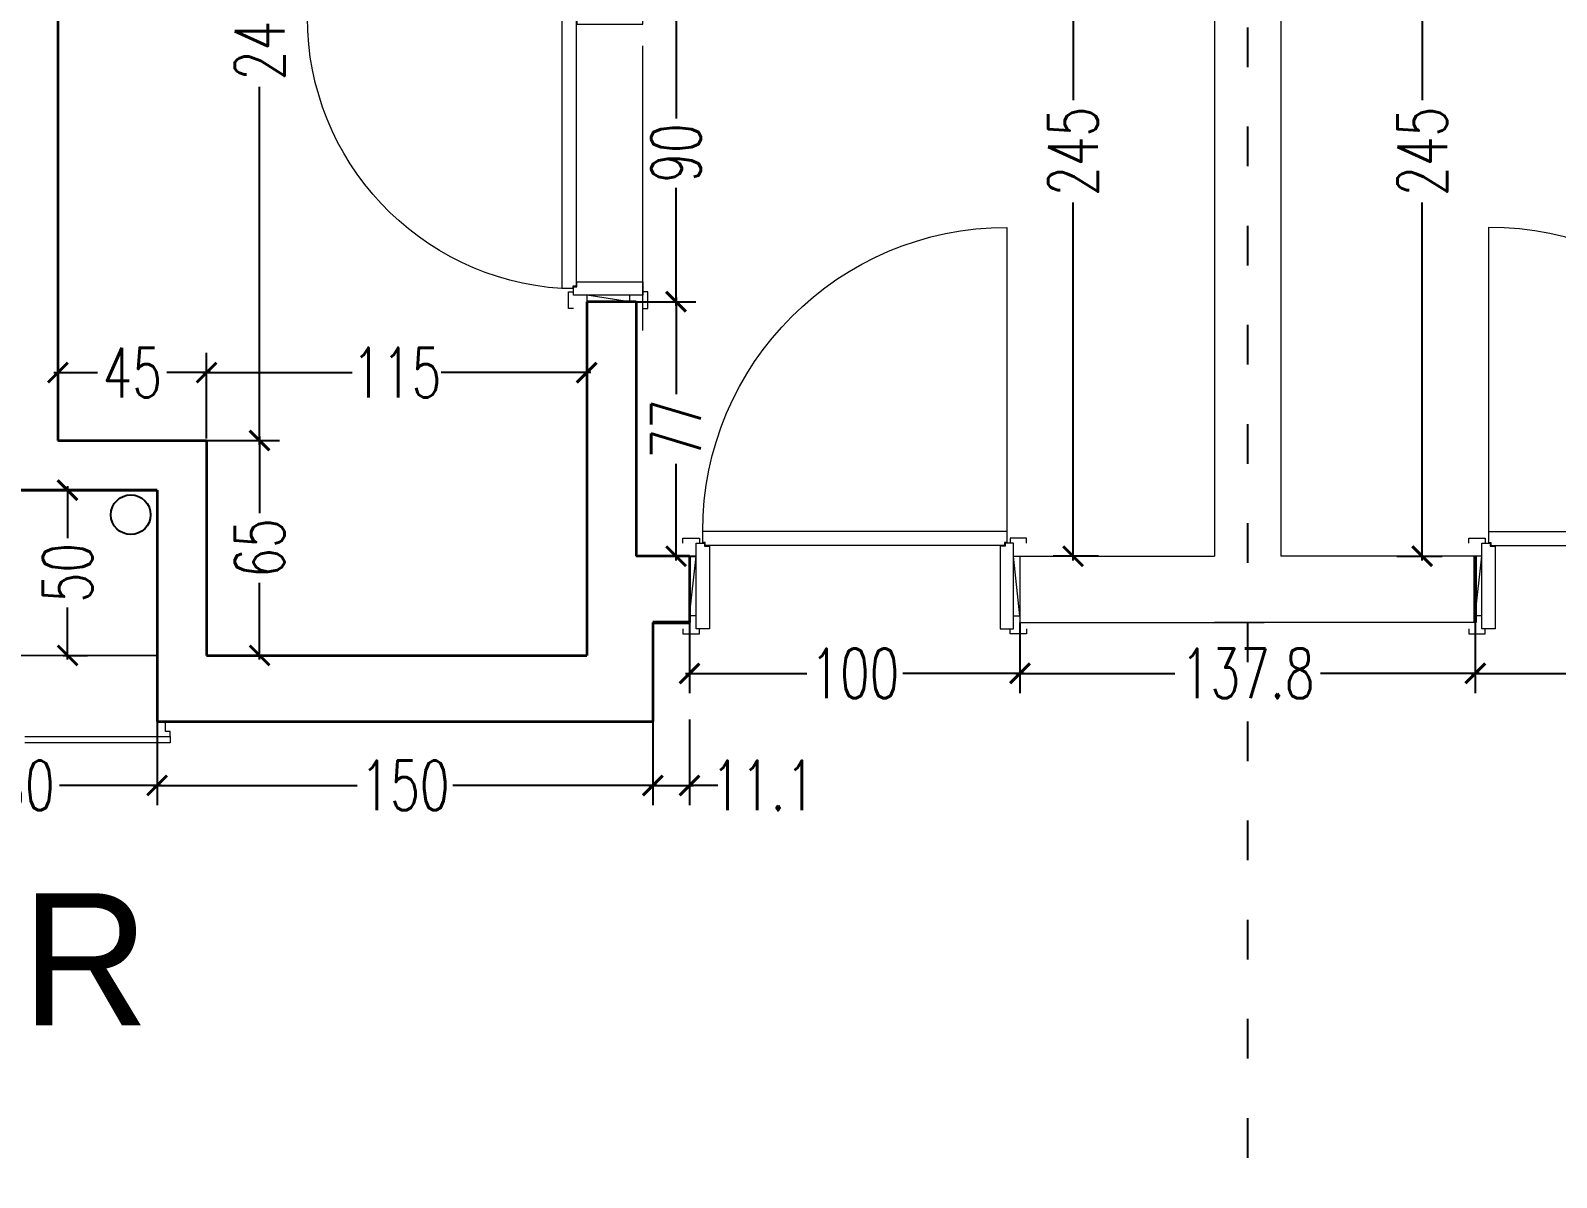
# Model space of a CAD drawing. Header units: centimetres. Extents: x -3207095 to 15275363, y -32656 to 4798027.
# Drawn here: x 699921.8 to 700383.5, y 4438881.6 to 4439228.7 of the extents above; entities that cross this region are included whole.
import ezdxf

# ---------------------------------------------------------------- set-up
doc = ezdxf.new("R2010")
doc.units = ezdxf.units.CM
doc.linetypes.add('ACAD_ISO03W100', pattern=[30, 12, -18])
doc.linetypes.add('DUZ', pattern=[500, 500])
doc.layers.get('0').update_dxf_attribs({"color": 1, "linetype": 'DUZ'})
doc.layers.add('DIM', color=1, linetype='DUZ')
doc.layers.add('TESİSAT', color=57, linetype='Continuous')
for name, color, linetype, lineweight in [('DUV', 220, 'Continuous', 50), ('DUVAR', 7, 'Continuous', 35), ('iç duvar', 7, 'Continuous', 50), ('KAPEN', 151, 'Continuous', 9)]:
    doc.layers.add(name, color=color, linetype=linetype, lineweight=lineweight)
doc.styles.add('DIM', font='ROMANSTW.SHX', dxfattribs={"width": 0.7})
doc.dimstyles.new('1_100', dxfattribs={"dimtxt": 15, "dimasz": 6, "dimexe": 6, "dimexo": 0, "dimgap": 2, "dimtad": 0, "dimdec": 1, "dimzin": 11, "dimdsep": 46, "dimtxsty": 'DIM', "dimblk": 'ARCHTICK', "dimcen": 3, "dimdle": 1.25, "dimclrt": 2, "dimadec": 0, "dimazin": 0, "dimtfac": 1.25, "dimtdec": 1, "dimtix": 1, "dimtofl": 0, "dimtmove": 1, "dimatfit": 3, "dimldrblk": 'ARCHTICK', "dimfxl": 20, "dimfxlon": 1, "dimtolj": 1, "dimtzin": 0, "dimarcsym": 0})

# ---------------------------------------------------------------- blocks, each defined once
blk = doc.blocks.new('K210')
for p, q in [((0.04, 0.985), (0.04, 0.032)), ((0.96, 0.032), (0.96, 0.065)), ((0.04, 0.032), (0.047, 0.032)), ((0.047, 0.032), (0.047, 0.022)), ((0.047, 0.022), (0.953, 0.022)), ((0.953, 0.032), (0.96, 0.032)), ((0.953, 0.022), (0.953, 0.032))]:
    blk.add_line(p, q)
for points in [[(0.04, 0.065), (0.96, 0.065)], [(-0.02, 0.03), (-0.02, 0.045), (0.03, 0.045), (0.03, 0.03)], [(1.02, 0.03), (1.02, 0.045), (0.97, 0.045), (0.97, 0.03)], [(0.02, -0.19), (0, -0.19), (0.02, -0.01), (0, -0.01)], [(0.98, -0.19), (1, -0.19), (0.98, -0.01), (1, -0.01)], [(-0.02, -0.23), (-0.02, -0.245), (0.03, -0.245), (0.03, -0.23)], [(1.02, -0.23), (1.02, -0.245), (0.97, -0.245), (0.97, -0.23)]]:
    blk.add_lwpolyline(points)
for points in [[(0.02, 0.03), (0.045, 0.03), (0.045, 0.02), (0.06, 0.02), (0.06, -0.23), (0.02, -0.23)], [(0.98, 0.03), (0.955, 0.03), (0.955, 0.02), (0.94, 0.02), (0.94, -0.23), (0.98, -0.23)]]:
    blk.add_lwpolyline(points, close=True)
blk.add_arc((0.04, 0.065), 0.92, 0, 90)
blk = doc.blocks.new('new block')
at = {"layer": 'KAPEN'}
for p, q in [((105202.0528, 48261.8596), (105202.0198, 48261.8596)), ((105202.0528, 48261.8526), (105202.0528, 48261.8596)), ((105202.0628, 48261.8526), (105202.0528, 48261.8526)), ((105202.0628, 48261.0466), (105202.0628, 48261.8526)), ((105201.2498, 48261.0396), (105202.0528, 48261.0396)), ((105202.0528, 48261.0466), (105202.0628, 48261.0466)), ((105202.0528, 48261.0396), (105202.0528, 48261.0466))]:
    blk.add_line(p, q, dxfattribs=at)
for points in [[(105202.0548, 48261.9196), (105202.0398, 48261.9196), (105202.0398, 48261.8696), (105202.0548, 48261.8696)], [(105202.2248, 48261.8796), (105202.2248, 48261.8996), (105202.0948, 48261.8796), (105202.0948, 48261.8996)], [(105202.2648, 48261.9196), (105202.2798, 48261.9196), (105202.2798, 48261.8696), (105202.2648, 48261.8696)], [(105202.0198, 48261.0396), (105202.0198, 48261.8596)], [(105202.0548, 48260.9796), (105202.0398, 48260.9796), (105202.0398, 48261.0296), (105202.0548, 48261.0296)], [(105202.2248, 48261.0196), (105202.2248, 48260.9996), (105202.0948, 48261.0196), (105202.0948, 48260.9996)], [(105202.2648, 48260.9796), (105202.2798, 48260.9796), (105202.2798, 48261.0296), (105202.2648, 48261.0296)]]:
    blk.add_lwpolyline(points, dxfattribs=at)
for points in [[(105202.0548, 48261.8796), (105202.0548, 48261.8546), (105202.0648, 48261.8546), (105202.0648, 48261.8396), (105202.2648, 48261.8396), (105202.2648, 48261.8796)], [(105202.0548, 48261.0196), (105202.0548, 48261.0446), (105202.0648, 48261.0446), (105202.0648, 48261.0596), (105202.2648, 48261.0596), (105202.2648, 48261.0196)]]:
    blk.add_lwpolyline(points, close=True, dxfattribs=at)
blk.add_arc((105202.0715, 48261.0396), 0.8216, 93.6023, 180, dxfattribs=at)
blk = doc.blocks.new('_ArchTick')
at = {"color": 0, "linetype": 'ByBlock', "const_width": 0.15}
blk.add_lwpolyline([(-0.5, -0.5), (0.5, 0.5)], dxfattribs=at)
blk = doc.blocks.new('*D5460')
at = {"layer": 'Defpoints', "color": 0, "linetype": 'Continuous', "lineweight": 5, "transparency": 16777216}
for p in [(700237.27, 4439314.58), (700244.96, 4439314.58), (700244.96, 4439069.58)]:
    blk.add_point(p, dxfattribs=at)
at = {"layer": 'DIM', "color": 0, "linetype": 'Continuous', "lineweight": -2, "transparency": 16777216}
for p, q in [((700244.96, 4439314.58), (700231.27, 4439314.58)), ((700237.27, 4439315.83), (700237.27, 4439207.58)), ((700237.27, 4439068.33), (700237.27, 4439176.58)), ((700244.96, 4439069.58), (700231.27, 4439069.58))]:
    blk.add_line(p, q, dxfattribs=at)
at = {"layer": 'DIM', "color": 0, "linetype": 'Continuous', "lineweight": -2, "transparency": 16777216, "xscale": 6, "yscale": 6, "zscale": 6}
for p, rotation in [((700237.27, 4439314.58), 90), ((700237.27, 4439069.58), 270)]:
    blk.add_blockref('_ArchTick', p, dxfattribs=dict(at, rotation=rotation))
at = {"layer": 'DIM', "color": 2, "linetype": 'Continuous', "lineweight": 5, "transparency": 16777216, "insert": (700237.27, 4439192.08), "char_height": 15, "attachment_point": 5, "rotation": 90, "style": 'DIM'}
blk.add_mtext('\\A1;245', dxfattribs=at)
blk = doc.blocks.new('*D5465')
at = {"layer": 'Defpoints', "color": 0, "linetype": 'Continuous', "lineweight": 5, "transparency": 16777216}
for p in [(700105.1, 4439146.58), (700117.14, 4439146.58), (700105.1, 4439069.58)]:
    blk.add_point(p, dxfattribs=at)
at = {"layer": 'DIM', "color": 0, "linetype": 'Continuous', "lineweight": -2, "transparency": 16777216}
for p, q in [((700105.1, 4439146.58), (700123.14, 4439146.58)), ((700117.14, 4439147.83), (700117.14, 4439118.58)), ((700117.14, 4439068.33), (700117.14, 4439097.58)), ((700105.1, 4439069.58), (700123.14, 4439069.58))]:
    blk.add_line(p, q, dxfattribs=at)
at = {"layer": 'DIM', "color": 0, "linetype": 'Continuous', "lineweight": -2, "transparency": 16777216, "xscale": 6, "yscale": 6, "zscale": 6}
for p, rotation in [((700117.14, 4439146.58), 90), ((700117.14, 4439069.58), 270)]:
    blk.add_blockref('_ArchTick', p, dxfattribs=dict(at, rotation=rotation))
at = {"layer": 'DIM', "color": 2, "linetype": 'Continuous', "lineweight": 5, "transparency": 16777216, "insert": (700117.14, 4439108.08), "char_height": 15, "attachment_point": 5, "rotation": 90, "style": 'DIM'}
blk.add_mtext('\\A1;77', dxfattribs=at)
blk = doc.blocks.new('*D5466')
at = {"layer": 'Defpoints', "color": 0, "linetype": 'Continuous', "lineweight": 5, "transparency": 16777216}
for p in [(700105.1, 4439236.58), (700117.14, 4439236.58), (700105.1, 4439146.58)]:
    blk.add_point(p, dxfattribs=at)
at = {"layer": 'DIM', "color": 0, "linetype": 'Continuous', "lineweight": -2, "transparency": 16777216}
for p, q in [((700105.1, 4439236.58), (700123.14, 4439236.58)), ((700117.14, 4439237.83), (700117.14, 4439202.08)), ((700117.14, 4439145.33), (700117.14, 4439181.08)), ((700105.1, 4439146.58), (700123.14, 4439146.58))]:
    blk.add_line(p, q, dxfattribs=at)
at = {"layer": 'DIM', "color": 0, "linetype": 'Continuous', "lineweight": -2, "transparency": 16777216, "xscale": 6, "yscale": 6, "zscale": 6}
for p, rotation in [((700117.14, 4439236.58), 90), ((700117.14, 4439146.58), 270)]:
    blk.add_blockref('_ArchTick', p, dxfattribs=dict(at, rotation=rotation))
at = {"layer": 'DIM', "color": 2, "linetype": 'Continuous', "lineweight": 5, "transparency": 16777216, "insert": (700117.14, 4439191.58), "char_height": 15, "attachment_point": 5, "rotation": 90, "style": 'DIM'}
blk.add_mtext('\\A1;90', dxfattribs=at)
blk = doc.blocks.new('*D5474')
at = {"layer": 'Defpoints', "color": 0, "linetype": 'Continuous', "lineweight": 5, "transparency": 16777216}
for p in [(700335.24, 4439314.58), (700342.92, 4439314.58), (700335.24, 4439069.58)]:
    blk.add_point(p, dxfattribs=at)
at = {"layer": 'DIM', "color": 0, "linetype": 'Continuous', "lineweight": -2, "transparency": 16777216}
for p, q in [((700335.24, 4439314.58), (700348.92, 4439314.58)), ((700342.92, 4439315.83), (700342.92, 4439207.58)), ((700342.92, 4439068.33), (700342.92, 4439176.58)), ((700335.24, 4439069.58), (700348.92, 4439069.58))]:
    blk.add_line(p, q, dxfattribs=at)
at = {"layer": 'DIM', "color": 0, "linetype": 'Continuous', "lineweight": -2, "transparency": 16777216, "xscale": 6, "yscale": 6, "zscale": 6}
for p, rotation in [((700342.92, 4439314.58), 90), ((700342.92, 4439069.58), 270)]:
    blk.add_blockref('_ArchTick', p, dxfattribs=dict(at, rotation=rotation))
at = {"layer": 'DIM', "color": 2, "linetype": 'Continuous', "lineweight": 5, "transparency": 16777216, "insert": (700342.92, 4439192.08), "char_height": 15, "attachment_point": 5, "rotation": 90, "style": 'DIM'}
blk.add_mtext('\\A1;245', dxfattribs=at)
blk = doc.blocks.new('*D5030')
at = {"layer": 'Defpoints', "color": 0, "linetype": 'Continuous', "lineweight": 5, "transparency": 16777216}
for p in [(699880.1, 4439019.58), (699960.1, 4439019.58), (699960.1, 4439000.23)]:
    blk.add_point(p, dxfattribs=at)
at = {"layer": 'DIM', "color": 0, "linetype": 'Continuous', "lineweight": -2, "transparency": 16777216}
for p, q in [((699880.1, 4439019.58), (699880.1, 4438994.23)), ((699960.1, 4439019.58), (699960.1, 4438994.23)), ((699878.85, 4439000.23), (699909.6, 4439000.23)), ((699961.35, 4439000.23), (699930.6, 4439000.23))]:
    blk.add_line(p, q, dxfattribs=at)
at = {"layer": 'DIM', "color": 0, "linetype": 'Continuous', "lineweight": -2, "transparency": 16777216, "xscale": 6, "yscale": 6, "zscale": 6, "rotation": 180}
blk.add_blockref('_ArchTick', (699880.1, 4439000.23), dxfattribs=at)
at = {"layer": 'DIM', "color": 0, "linetype": 'Continuous', "lineweight": -2, "transparency": 16777216, "xscale": 6, "yscale": 6, "zscale": 6}
blk.add_blockref('_ArchTick', (699960.1, 4439000.23), dxfattribs=at)
at = {"layer": 'DIM', "color": 2, "linetype": 'Continuous', "lineweight": 5, "transparency": 16777216, "insert": (699920.1, 4439000.23), "char_height": 15, "attachment_point": 5, "style": 'DIM'}
blk.add_mtext('\\A1;80', dxfattribs=at)
blk = doc.blocks.new('*D5031')
at = {"layer": 'Defpoints', "color": 0, "linetype": 'Continuous', "lineweight": 5, "transparency": 16777216}
for p in [(699960.1, 4439019.58), (700110.1, 4439019.58), (700110.1, 4439000.23)]:
    blk.add_point(p, dxfattribs=at)
at = {"layer": 'DIM', "color": 0, "linetype": 'Continuous', "lineweight": -2, "transparency": 16777216}
for p, q in [((699960.1, 4439019.58), (699960.1, 4438994.23)), ((700110.1, 4439019.58), (700110.1, 4438994.23)), ((699958.85, 4439000.23), (700020.6, 4439000.23)), ((700111.35, 4439000.23), (700049.6, 4439000.23))]:
    blk.add_line(p, q, dxfattribs=at)
at = {"layer": 'DIM', "color": 0, "linetype": 'Continuous', "lineweight": -2, "transparency": 16777216, "xscale": 6, "yscale": 6, "zscale": 6, "rotation": 180}
blk.add_blockref('_ArchTick', (699960.1, 4439000.23), dxfattribs=at)
at = {"layer": 'DIM', "color": 0, "linetype": 'Continuous', "lineweight": -2, "transparency": 16777216, "xscale": 6, "yscale": 6, "zscale": 6}
blk.add_blockref('_ArchTick', (700110.1, 4439000.23), dxfattribs=at)
at = {"layer": 'DIM', "color": 2, "linetype": 'Continuous', "lineweight": 5, "transparency": 16777216, "insert": (700035.1, 4439000.23), "char_height": 15, "attachment_point": 5, "style": 'DIM'}
blk.add_mtext('\\A1;150', dxfattribs=at)
blk = doc.blocks.new('*D5032')
at = {"layer": 'Defpoints', "color": 0, "linetype": 'Continuous', "lineweight": 5, "transparency": 16777216}
for p in [(700110.1, 4439027.93), (700121.21, 4439028.13), (700121.21, 4439000.23)]:
    blk.add_point(p, dxfattribs=at)
at = {"layer": 'DIM', "color": 0, "linetype": 'Continuous', "lineweight": -2, "transparency": 16777216}
for p, q in [((700110.1, 4439020.23), (700110.1, 4438994.23)), ((700121.21, 4439020.23), (700121.21, 4438994.23)), ((700108.85, 4439000.23), (700122.46, 4439000.23)), ((700129.75, 4439000.23), (700121.21, 4439000.23))]:
    blk.add_line(p, q, dxfattribs=at)
at = {"layer": 'DIM', "color": 0, "linetype": 'Continuous', "lineweight": -2, "transparency": 16777216, "xscale": 6, "yscale": 6, "zscale": 6, "rotation": 180}
blk.add_blockref('_ArchTick', (700110.1, 4439000.23), dxfattribs=at)
at = {"layer": 'DIM', "color": 0, "linetype": 'Continuous', "lineweight": -2, "transparency": 16777216, "xscale": 6, "yscale": 6, "zscale": 6}
blk.add_blockref('_ArchTick', (700121.21, 4439000.23), dxfattribs=at)
at = {"layer": 'DIM', "color": 2, "linetype": 'Continuous', "lineweight": 5, "transparency": 16777216, "insert": (700143.5, 4439000.23), "char_height": 15, "attachment_point": 5, "style": 'DIM'}
blk.add_mtext('\\A1;11.1', dxfattribs=at)
blk = doc.blocks.new('*D5033')
at = {"layer": 'Defpoints', "color": 0, "linetype": 'Continuous', "lineweight": 5, "transparency": 16777216}
for p in [(700221.21, 4439049.58), (700358.99, 4439049.58), (700221.21, 4439034.13)]:
    blk.add_point(p, dxfattribs=at)
at = {"layer": 'DIM', "color": 0, "linetype": 'Continuous', "lineweight": -2, "transparency": 16777216}
for p, q in [((700221.21, 4439049.58), (700221.21, 4439028.13)), ((700358.99, 4439049.58), (700358.99, 4439028.13)), ((700219.96, 4439034.13), (700268.1, 4439034.13)), ((700360.24, 4439034.13), (700312.1, 4439034.13))]:
    blk.add_line(p, q, dxfattribs=at)
at = {"layer": 'DIM', "color": 0, "linetype": 'Continuous', "lineweight": -2, "transparency": 16777216, "xscale": 6, "yscale": 6, "zscale": 6, "rotation": 180}
blk.add_blockref('_ArchTick', (700221.21, 4439034.13), dxfattribs=at)
at = {"layer": 'DIM', "color": 0, "linetype": 'Continuous', "lineweight": -2, "transparency": 16777216, "xscale": 6, "yscale": 6, "zscale": 6}
blk.add_blockref('_ArchTick', (700358.99, 4439034.13), dxfattribs=at)
at = {"layer": 'DIM', "color": 2, "linetype": 'Continuous', "lineweight": 5, "transparency": 16777216, "insert": (700290.1, 4439034.13), "char_height": 15, "attachment_point": 5, "style": 'DIM'}
blk.add_mtext('\\A1;137.8', dxfattribs=at)
blk = doc.blocks.new('*D5034')
at = {"layer": 'Defpoints', "color": 0, "linetype": 'Continuous', "lineweight": 5, "transparency": 16777216}
for p in [(700121.21, 4439049.58), (700221.21, 4439049.58), (700121.21, 4439034.13)]:
    blk.add_point(p, dxfattribs=at)
at = {"layer": 'DIM', "color": 0, "linetype": 'Continuous', "lineweight": -2, "transparency": 16777216}
for p, q in [((700121.21, 4439049.58), (700121.21, 4439028.13)), ((700221.21, 4439049.58), (700221.21, 4439028.13)), ((700119.96, 4439034.13), (700156.71, 4439034.13)), ((700222.46, 4439034.13), (700185.71, 4439034.13))]:
    blk.add_line(p, q, dxfattribs=at)
at = {"layer": 'DIM', "color": 0, "linetype": 'Continuous', "lineweight": -2, "transparency": 16777216, "xscale": 6, "yscale": 6, "zscale": 6, "rotation": 180}
blk.add_blockref('_ArchTick', (700121.21, 4439034.13), dxfattribs=at)
at = {"layer": 'DIM', "color": 0, "linetype": 'Continuous', "lineweight": -2, "transparency": 16777216, "xscale": 6, "yscale": 6, "zscale": 6}
blk.add_blockref('_ArchTick', (700221.21, 4439034.13), dxfattribs=at)
at = {"layer": 'DIM', "color": 2, "linetype": 'Continuous', "lineweight": 5, "transparency": 16777216, "insert": (700171.21, 4439034.13), "char_height": 15, "attachment_point": 5, "style": 'DIM'}
blk.add_mtext('\\A1;100', dxfattribs=at)
blk = doc.blocks.new('*D5036')
at = {"layer": 'Defpoints', "color": 0, "linetype": 'Continuous', "lineweight": 5, "transparency": 16777216}
for p in [(700358.99, 4439049.58), (700458.99, 4439049.58), (700458.99, 4439034.13)]:
    blk.add_point(p, dxfattribs=at)
at = {"layer": 'DIM', "color": 0, "linetype": 'Continuous', "lineweight": -2, "transparency": 16777216}
for p, q in [((700358.99, 4439049.58), (700358.99, 4439028.13)), ((700458.99, 4439049.58), (700458.99, 4439028.13)), ((700357.74, 4439034.13), (700394.49, 4439034.13)), ((700460.24, 4439034.13), (700423.49, 4439034.13))]:
    blk.add_line(p, q, dxfattribs=at)
at = {"layer": 'DIM', "color": 0, "linetype": 'Continuous', "lineweight": -2, "transparency": 16777216, "xscale": 6, "yscale": 6, "zscale": 6, "rotation": 180}
blk.add_blockref('_ArchTick', (700358.99, 4439034.13), dxfattribs=at)
at = {"layer": 'DIM', "color": 0, "linetype": 'Continuous', "lineweight": -2, "transparency": 16777216, "xscale": 6, "yscale": 6, "zscale": 6}
blk.add_blockref('_ArchTick', (700458.99, 4439034.13), dxfattribs=at)
at = {"layer": 'DIM', "color": 2, "linetype": 'Continuous', "lineweight": 5, "transparency": 16777216, "insert": (700408.99, 4439034.13), "char_height": 15, "attachment_point": 5, "style": 'DIM'}
blk.add_mtext('\\A1;100', dxfattribs=at)
blk = doc.blocks.new('*D5053')
at = {"layer": 'Defpoints', "color": 0, "linetype": 'Continuous', "lineweight": 5, "transparency": 16777216}
for p in [(699931.72, 4439089.58), (699933.01, 4439089.58), (699931.72, 4439039.58)]:
    blk.add_point(p, dxfattribs=at)
at = {"layer": 'DIM', "color": 0, "linetype": 'Continuous', "lineweight": -2, "transparency": 16777216}
for p, q in [((699933.01, 4439090.83), (699933.01, 4439075.08)), ((699931.72, 4439089.58), (699939.01, 4439089.58)), ((699933.01, 4439038.33), (699933.01, 4439054.08)), ((699931.72, 4439039.58), (699939.01, 4439039.58))]:
    blk.add_line(p, q, dxfattribs=at)
at = {"layer": 'DIM', "color": 0, "linetype": 'Continuous', "lineweight": -2, "transparency": 16777216, "xscale": 6, "yscale": 6, "zscale": 6}
for p, rotation in [((699933.01, 4439089.58), 90), ((699933.01, 4439039.58), 270)]:
    blk.add_blockref('_ArchTick', p, dxfattribs=dict(at, rotation=rotation))
at = {"layer": 'DIM', "color": 2, "linetype": 'Continuous', "lineweight": 5, "transparency": 16777216, "insert": (699933.01, 4439064.58), "char_height": 15, "attachment_point": 5, "rotation": 90, "style": 'DIM'}
blk.add_mtext('\\A1;50', dxfattribs=at)
blk = doc.blocks.new('*D5075')
at = {"layer": 'Defpoints', "color": 0, "linetype": 'Continuous', "lineweight": 5, "transparency": 16777216}
for p in [(699975.1, 4439125.16), (699930.1, 4439104.58), (699975.1, 4439104.58)]:
    blk.add_point(p, dxfattribs=at)
at = {"layer": 'DIM', "color": 0, "linetype": 'Continuous', "lineweight": -2, "transparency": 16777216}
for p, q in [((699930.1, 4439105.16), (699930.1, 4439131.16)), ((699975.1, 4439105.16), (699975.1, 4439131.16)), ((699928.85, 4439125.16), (699942.1, 4439125.16)), ((699976.35, 4439125.16), (699963.1, 4439125.16))]:
    blk.add_line(p, q, dxfattribs=at)
at = {"layer": 'DIM', "color": 0, "linetype": 'Continuous', "lineweight": -2, "transparency": 16777216, "xscale": 6, "yscale": 6, "zscale": 6, "rotation": 180}
blk.add_blockref('_ArchTick', (699930.1, 4439125.16), dxfattribs=at)
at = {"layer": 'DIM', "color": 0, "linetype": 'Continuous', "lineweight": -2, "transparency": 16777216, "xscale": 6, "yscale": 6, "zscale": 6}
blk.add_blockref('_ArchTick', (699975.1, 4439125.16), dxfattribs=at)
at = {"layer": 'DIM', "color": 2, "linetype": 'Continuous', "lineweight": 5, "transparency": 16777216, "insert": (699952.6, 4439125.16), "char_height": 15, "attachment_point": 5, "style": 'DIM'}
blk.add_mtext('\\A1;45', dxfattribs=at)
blk = doc.blocks.new('*D5076')
at = {"layer": 'Defpoints', "color": 0, "linetype": 'Continuous', "lineweight": 5, "transparency": 16777216}
for p in [(700090.1, 4439125.16), (699975.1, 4439104.58), (700090.1, 4439104.58)]:
    blk.add_point(p, dxfattribs=at)
at = {"layer": 'DIM', "color": 0, "linetype": 'Continuous', "lineweight": -2, "transparency": 16777216}
for p, q in [((699975.1, 4439105.16), (699975.1, 4439131.16)), ((700090.1, 4439105.16), (700090.1, 4439131.16)), ((699973.85, 4439125.16), (700019.1, 4439125.16)), ((700091.35, 4439125.16), (700046.1, 4439125.16))]:
    blk.add_line(p, q, dxfattribs=at)
at = {"layer": 'DIM', "color": 0, "linetype": 'Continuous', "lineweight": -2, "transparency": 16777216, "xscale": 6, "yscale": 6, "zscale": 6, "rotation": 180}
blk.add_blockref('_ArchTick', (699975.1, 4439125.16), dxfattribs=at)
at = {"layer": 'DIM', "color": 0, "linetype": 'Continuous', "lineweight": -2, "transparency": 16777216, "xscale": 6, "yscale": 6, "zscale": 6}
blk.add_blockref('_ArchTick', (700090.1, 4439125.16), dxfattribs=at)
at = {"layer": 'DIM', "color": 2, "linetype": 'Continuous', "lineweight": 5, "transparency": 16777216, "insert": (700032.6, 4439125.16), "char_height": 15, "attachment_point": 5, "style": 'DIM'}
blk.add_mtext('\\A1;115', dxfattribs=at)
blk = doc.blocks.new('*D5077')
at = {"layer": 'Defpoints', "color": 0, "linetype": 'Continuous', "lineweight": 5, "transparency": 16777216}
for p in [(699975.1, 4439104.58), (699991.11, 4439104.58), (699975.1, 4439039.58)]:
    blk.add_point(p, dxfattribs=at)
at = {"layer": 'DIM', "color": 0, "linetype": 'Continuous', "lineweight": -2, "transparency": 16777216}
for p, q in [((699975.1, 4439104.58), (699997.11, 4439104.58)), ((699991.11, 4439105.83), (699991.11, 4439082.58)), ((699991.11, 4439038.33), (699991.11, 4439061.58)), ((699975.1, 4439039.58), (699997.11, 4439039.58))]:
    blk.add_line(p, q, dxfattribs=at)
at = {"layer": 'DIM', "color": 0, "linetype": 'Continuous', "lineweight": -2, "transparency": 16777216, "xscale": 6, "yscale": 6, "zscale": 6}
for p, rotation in [((699991.11, 4439104.58), 90), ((699991.11, 4439039.58), 270)]:
    blk.add_blockref('_ArchTick', p, dxfattribs=dict(at, rotation=rotation))
at = {"layer": 'DIM', "color": 2, "linetype": 'Continuous', "lineweight": 5, "transparency": 16777216, "insert": (699991.11, 4439072.08), "char_height": 15, "attachment_point": 5, "rotation": 90, "style": 'DIM'}
blk.add_mtext('\\A1;65', dxfattribs=at)
blk = doc.blocks.new('*D5078')
at = {"layer": 'Defpoints', "color": 0, "linetype": 'Continuous', "lineweight": 5, "transparency": 16777216}
for p in [(699975.1, 4439349.58), (699991.11, 4439349.58), (699975.1, 4439104.58)]:
    blk.add_point(p, dxfattribs=at)
at = {"layer": 'DIM', "color": 0, "linetype": 'Continuous', "lineweight": -2, "transparency": 16777216}
for p, q in [((699975.1, 4439349.58), (699997.11, 4439349.58)), ((699991.11, 4439350.83), (699991.11, 4439242.58)), ((699991.11, 4439103.33), (699991.11, 4439211.58)), ((699975.1, 4439104.58), (699997.11, 4439104.58))]:
    blk.add_line(p, q, dxfattribs=at)
at = {"layer": 'DIM', "color": 0, "linetype": 'Continuous', "lineweight": -2, "transparency": 16777216, "xscale": 6, "yscale": 6, "zscale": 6}
for p, rotation in [((699991.11, 4439349.58), 90), ((699991.11, 4439104.58), 270)]:
    blk.add_blockref('_ArchTick', p, dxfattribs=dict(at, rotation=rotation))
at = {"layer": 'DIM', "color": 2, "linetype": 'Continuous', "lineweight": 5, "transparency": 16777216, "insert": (699991.11, 4439227.08), "char_height": 15, "attachment_point": 5, "rotation": 90, "style": 'DIM'}
blk.add_mtext('\\A1;245', dxfattribs=at)

msp = doc.modelspace()

# ---------------------------------------------------------------- linework, layer by layer
at = {"color": 232, "linetype": 'ACAD_ISO03W100'}
msp.add_line((700290.1, 4439979.58), (700290.1, 4436849.58), dxfattribs=at)
at = {"layer": 'DUV'}
for p, q in [((700358.99, 4439069.58), (700358.99, 4439049.58)), ((700121.21, 4439049.58), (700110.1, 4439049.58))]:
    msp.add_line(p, q, dxfattribs=at)
at = {"layer": 'DUVAR'}
for p, q in [((699930.1, 4439349.58), (699930.1, 4439104.58)), ((700090.1, 4439146.58), (700090.1, 4439039.58)), ((700105.1, 4439146.58), (700090.1, 4439146.58)), ((700105.1, 4439146.58), (700105.1, 4439069.58)), ((699930.1, 4439104.58), (699975.1, 4439104.58)), ((699975.1, 4439104.58), (699975.1, 4439039.58)), ((699960.1, 4439089.58), (699880.1, 4439089.58)), ((699880.1, 4439089.58), (699960.1, 4439089.58)), ((699960.1, 4439089.58), (699960.1, 4439019.58)), ((700121.21, 4439069.58), (700105.1, 4439069.58)), ((700121.21, 4439069.58), (700121.21, 4439049.58)), ((700110.1, 4439049.58), (700110.1, 4439019.58)), ((700110.1, 4439049.58), (700121.21, 4439049.58)), ((699975.1, 4439039.58), (700090.1, 4439039.58)), ((699960.1, 4439019.58), (700110.1, 4439019.58))]:
    msp.add_line(p, q, dxfattribs=at)
at = {"layer": 'iç duvar', "color": 7, "lineweight": 18}
for p, q in [((700280.1, 4439314.58), (700280.1, 4439069.58)), ((700300.1, 4439314.58), (700300.1, 4439069.58)), ((700221.21, 4439069.58), (700280.1, 4439069.58)), ((700221.21, 4439069.58), (700221.21, 4439049.58)), ((700358.99, 4439069.58), (700300.1, 4439069.58)), ((700221.21, 4439049.58), (700295.1, 4439049.58)), ((700358.99, 4439049.58), (700280.1, 4439049.58))]:
    msp.add_line(p, q, dxfattribs=at)
at = {"layer": 'KAPEN'}
for p, q in [((700107.1, 4439137.84), (700107.1, 4439224.04)), ((699880.1, 4439039.58), (699960.1, 4439039.58)), ((699960.1, 4439039.58), (699880.1, 4439039.58))]:
    msp.add_line(p, q, dxfattribs=at)
msp.add_lwpolyline([(699960.1, 4439015.08), (699964.1, 4439015.08), (699964.1, 4439016.58), (699962.6, 4439016.58), (699962.6, 4439019.58), (699960.1, 4439019.58), (699960.1, 4439015.08)], close=True, dxfattribs=at)
msp.add_lwpolyline([(699920.1, 4439015.08), (699964.1, 4439015.08), (699964.1, 4439013.08), (699920.1, 4439013.08)], dxfattribs=at)
at = {"layer": 'TESİSAT', "color": 8}
msp.add_circle((699952.13, 4439082.15), 6, dxfattribs=at)

# ---------------------------------------------------------------- block references
at = {"xscale": -99.999999999621, "yscale": 99.999999999621, "zscale": 99.999999999621, "rotation": 180}
msp.add_blockref('new block', (-9820119.39, 9265336.54), dxfattribs=at)
at = {"layer": 'KAPEN', "yscale": 99.999999999621, "zscale": 99.999999999621}
for p, xscale in [((700221.21, 4439070.58), -99.999999999621), ((700358.99, 4439070.58), 99.999999999621)]:
    msp.add_blockref('K210', p, dxfattribs=dict(at, xscale=xscale))

# ---------------------------------------------------------------- texts
at = {"insert": (699666.47, 4438967.63), "char_height": 40, "attachment_point": 1}
msp.add_mtext_dynamic_manual_height_columns('{\\fCentury Gothic|b0|i0|c162|p34;\\H1.00001x;\\C7;CORRIDOR}', width=451.7355, gutter_width=12.5, heights=[0], dxfattribs=at)

# ---------------------------------------------------------------- dimensions: what is measured, and where the dimension line sits
at = {"layer": 'DIM', "linetype": 'Continuous', "lineweight": 5}
for base, p1, p2, angle, picture, middle in [((699991.11, 4439349.58), (699975.1, 4439104.58), (699975.1, 4439349.58), 90, '*D5078', (699991.11, 4439227.08)), ((700237.27, 4439314.58), (700244.96, 4439069.58), (700244.96, 4439314.58), 90, '*D5460', (700237.27, 4439192.08)), ((700342.92, 4439314.58), (700335.24, 4439069.58), (700335.24, 4439314.58), 90, '*D5474', (700342.92, 4439192.08)), ((700117.14, 4439236.58), (700105.1, 4439146.58), (700105.1, 4439236.58), 90, '*D5466', (700117.14, 4439191.58)), ((700117.14, 4439146.58), (700105.1, 4439069.58), (700105.1, 4439146.58), 90, '*D5465', (700117.14, 4439108.08)), ((699975.1, 4439125.16), (699930.1, 4439104.58), (699975.1, 4439104.58), 180, '*D5075', (699952.6, 4439125.16)), ((700090.1, 4439125.16), (699975.1, 4439104.58), (700090.1, 4439104.58), 180, '*D5076', (700032.6, 4439125.16)), ((699991.11, 4439104.58), (699975.1, 4439039.58), (699975.1, 4439104.58), 90, '*D5077', (699991.11, 4439072.08)), ((699933.01, 4439089.58), (699931.72, 4439039.58), (699931.72, 4439089.58), 90, '*D5053', (699933.01, 4439064.58)), ((700121.21, 4439034.13), (700221.21, 4439049.58), (700121.21, 4439049.58), 180, '*D5034', (700171.21, 4439034.13)), ((700221.21, 4439034.13), (700358.99, 4439049.58), (700221.21, 4439049.58), 180, '*D5033', (700290.1, 4439034.13))]:
    dim = msp.add_linear_dim(base=base, p1=p1, p2=p2, angle=angle, dimstyle='1_100', dxfattribs=at)
    dim.commit()
    dim.dimension.update_dxf_attribs({"geometry": picture, "text_midpoint": middle})
for base, p1, p2, picture, middle in [((700458.99, 4439034.13), (700358.99, 4439049.58), (700458.99, 4439049.58), '*D5036', (700408.99, 4439034.13)), ((699960.1, 4439000.23), (699880.1, 4439019.58), (699960.1, 4439019.58), '*D5030', (699920.1, 4439000.23)), ((700110.1, 4439000.23), (699960.1, 4439019.58), (700110.1, 4439019.58), '*D5031', (700035.1, 4439000.23))]:
    dim = msp.add_linear_dim(base=base, p1=p1, p2=p2, dimstyle='1_100', dxfattribs=at)
    dim.commit()
    dim.dimension.update_dxf_attribs({"geometry": picture, "text_midpoint": middle})
dim = msp.add_linear_dim(base=(700121.21, 4439000.23), p1=(700110.1, 4439027.93), p2=(700121.21, 4439028.13), angle=180, dimstyle='1_100', dxfattribs=at)
dim.commit()
dim.dimension.update_dxf_attribs({"geometry": '*D5032', "text_midpoint": (700143.5, 4439000.23), "dimtype": 160})

doc.saveas('drawing.dxf')
